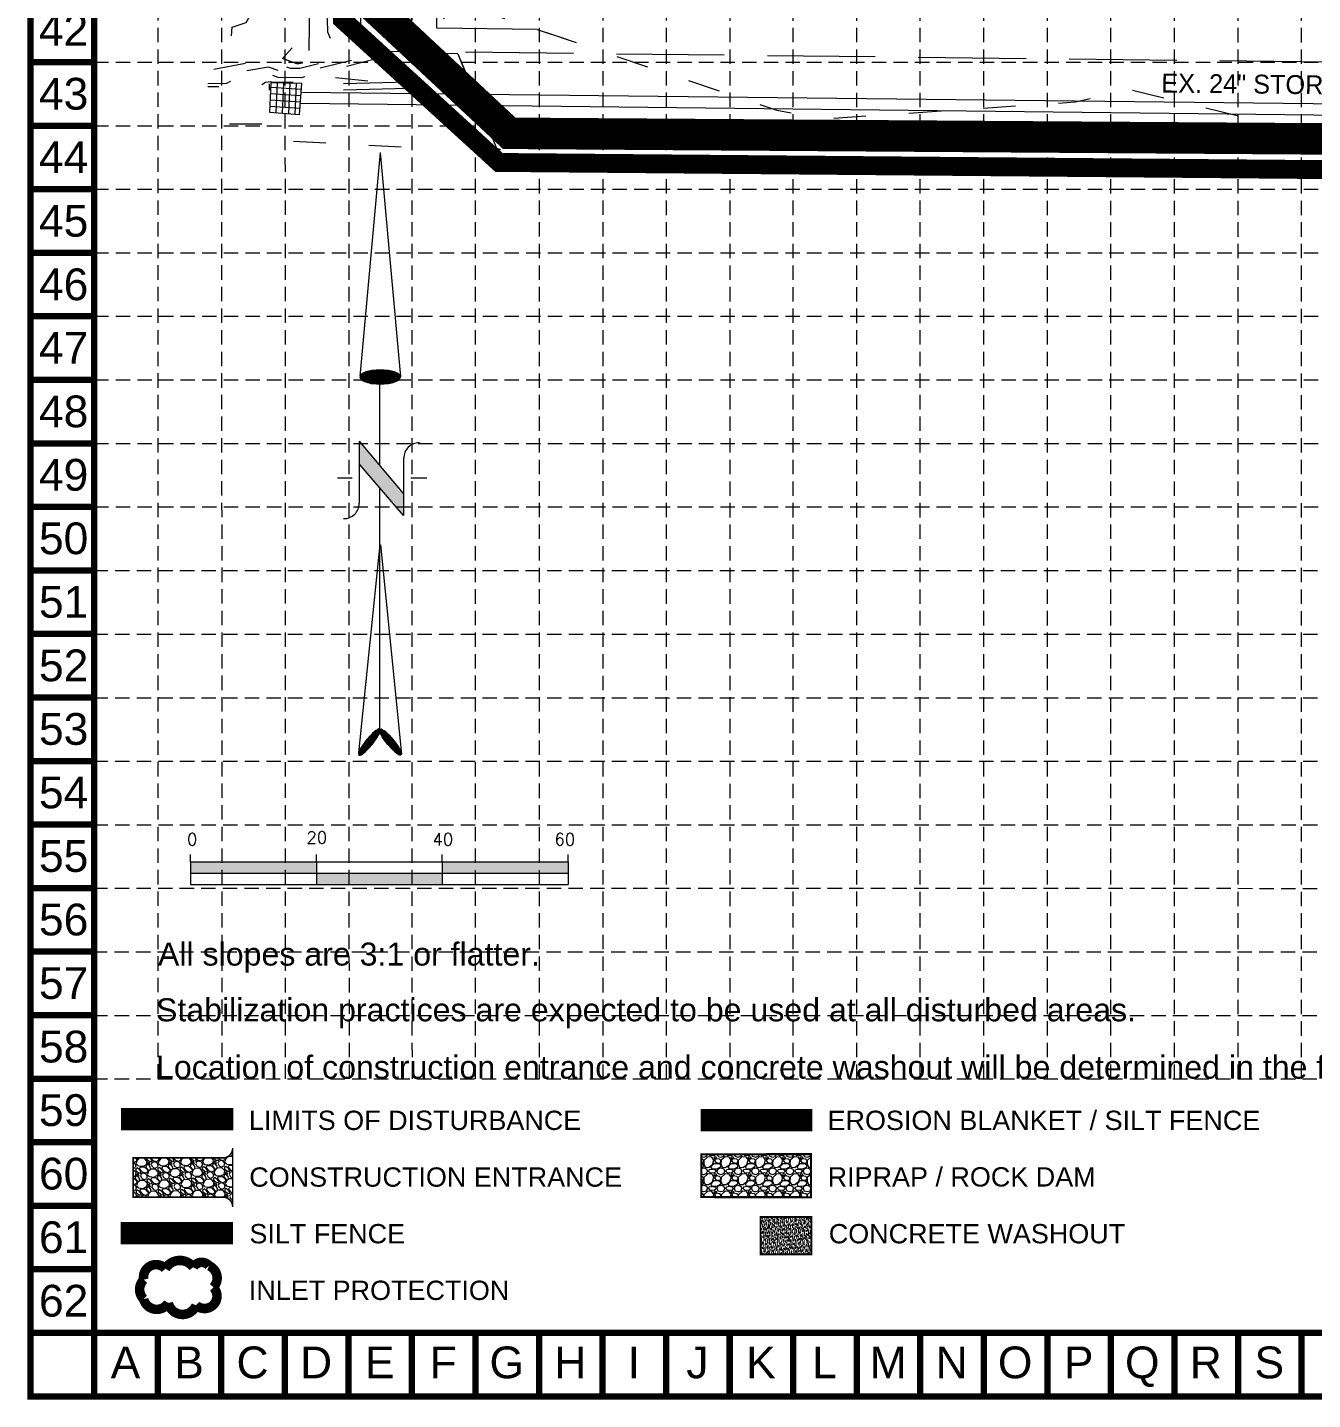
# Model space of a CAD drawing. Header units: feet. Extents: x 1898 to 2302, y -2928 to -2281.
# Drawn here: x 1897.6 to 2101.6, y -2927.7 to -2709.8 of the extents above; entities that cross this region are included whole.
import ezdxf
from ezdxf.enums import TextEntityAlignment as Align

# ---------------------------------------------------------------- set-up
doc = ezdxf.new("R2010")
doc.units = ezdxf.units.FT
doc.header["$MEASUREMENT"] = 0
for name, pattern in [('ACAD_ISO02W100', [15, 12, -3]), ('DGN Style 2', [17.1104336, 10.26626016, -6.84417344]), ('DGN Style 3', [23.95460704, 17.1104336, -6.84417344]), ('DGN Style 5', [11.97730352, 5.13313008, -6.84417344]), ('HIDDEN', [1.143, 0.762, -0.381])]:
    doc.linetypes.add(name, pattern=pattern)
doc.layers.get('0').update_dxf_attribs({"lineweight": 0})
for name, color, linetype in [('BASE', 7, 'Continuous'), ('GRID', 254, 'HIDDEN'), ('LEGEND', 7, 'Continuous'), ('NARROW', 7, 'Continuous'), ('SILT FENCE', 200, 'Continuous')]:
    doc.layers.add(name, color=color, linetype=linetype)
for name, color, linetype, lineweight in [('Level 1', 7, 'Continuous', 0), ('Level 25', 7, 'Continuous', 0), ('Level 35', 7, 'Continuous', 0), ('Level 41', 7, 'Continuous', 0), ('Level 42', 7, 'Continuous', 0), ('Level 5', 7, 'Continuous', 0), ('LIMITS OF DISTURBANCE', 1, 'HIDDEN', 0)]:
    doc.layers.add(name, color=color, linetype=linetype, lineweight=lineweight)
doc.styles.add('L120', font='simplex.shx', dxfattribs={"height": 2.4})
doc.styles.add("L200'", font='ARIAL.TTF', dxfattribs={"height": 0.001968503937008})
doc.styles.get("Standard").update_dxf_attribs({"font": 'ARIAL.TTF'})
doc.styles.add('Style-ENGINEERING', font='ENGINEERING.shx')

# ---------------------------------------------------------------- blocks, each defined once
blk = doc.blocks.new('washout')
at = {"layer": 'BASE'}
h = blk.add_hatch(dxfattribs=at)
h.set_pattern_fill('AR-SAND', color=30, scale=1.29438, style=0)
h.set_pattern_definition([(37.50000000000001, (1095.310110482622, -97.07849999999996), (-0.0815373428699146, 2.494042150135252), [0, -1.9674576, 0, -2.200446, 0, -2.1033675]), (7.499999999999999, (1095.310110482622, -97.07849999999996), (2.29076357176444, 3.652929423912071), [0, -1.0613916, 0, -1.7733006, 0, -0.6795494999999999]), (327.5, (1093.718023082621, -97.07849999999996), (4.0308829430139, 0.007324965717175819), [0, -0.6471899999999999, 0, -2.329884, 0, -3.041793]), (317.5, (1093.718023082621, -97.07849999999996), (3.891070154426286, 1.136045697739593), [0, -0.323595, 0, -1.5273684, 0, -1.747413])])
h.paths.add_polyline_path([(44.3144205259029, 0), (44.3144205259029, 32.35950000000003), (0, 32.35950000000003), (0, 0)])
at = {"layer": 'BASE', "color": 30, "linetype": 'ACAD_ISO02W100', "const_width": 1.617975}
blk.add_lwpolyline([(0, 0), (44.3144205259029, 0), (44.3144205259029, 32.35950000000003), (0, 32.35950000000003)], close=True, dxfattribs=at)
blk = doc.blocks.new('A$C56322F26')
at = {"layer": 'NARROW', "lineweight": 0}
for p, q in [((6.791864565622063, 95.70938128586613), (3.56929767396764, 60.11452791540114)), ((6.791864565622063, 95.70938128586613), (9.982687114513737, 60.06764416157694)), ((6.71606889324039, 61.19100259304105), (6.71606889324039, 61.19532340258684)), ((6.71606889324039, 45.98398382860705), (6.71606889324039, 61.19100259304105)), ((3.458276987292265, 49.86249382659298), (10.48914380619976, 41.49201221232397)), ((3.458276987292265, 49.86249382659298), (3.458276987292265, 40.00081452589893)), ((10.48914380619976, 38.08426061273531), (3.458276987292265, 46.24011449331147)), ((10.51019285855932, 38.05028707485053), (10.51019285855932, 47.15594882881487)), ((4.330233878135914e-07, 44.02000501246539), (2.32807859635318, 44.02000501246539)), ((11.66597452605674, 44.02000501246539), (14.17313562503409, 44.02000501246539)), ((6.71606889324039, 4.142203001566486), (6.71606889324039, 42.46105346960667)), ((3.378387326248912, 0.3535986472556942), (6.779568710807098, 33.48162538792758)), ((6.802442657890424, 33.38994448685889), (10.15247493847028, 0.1415054754352241)), ((6.71155430026829, 3.646186388336901), (6.748776938823084, 3.760611153685204)), ((6.748776938823084, 3.760611153685204), (6.770443847822207, 3.639572240019334))]:
    blk.add_line(p, q, dxfattribs=at)
blk.add_lwpolyline([(3.557915875510844, 60.06565654615588), (3.721209015038085, 59.71340252512164, 0.09157658552841703), (4.501417510434067, 59.26668912857212, 0.04830551554414139), (5.594850799644064, 58.99816163690411), (6.779231953558337, 58.93574598829309), (8.09732379763932, 59.03099857040434, 0.04830551554426889), (9.057046396682608, 59.26668912857212, 0.0915765855283463), (9.83725489207859, 59.71340252512164), (10.00054803160583, 60.06565654615588), (9.83725489207859, 60.41791056719012, 0.09157658552851158), (9.057046396682608, 60.86462396373963, 0.04830551554418233), (8.09732379763932, 61.10031452182056), (6.779231953558337, 61.19556710393135), (5.461140109477356, 61.10031452182056, 0.04830551554422624), (4.501417510434067, 60.86462396373963, 0.09157658552816902), (3.721209015038085, 60.41791056719012)], format="xyb", close=True, dxfattribs=at)
for points in [[(6.735645597606663, 4.139544627653777), (6.552352039948801, 4.164434558716948, 0.06681784727068599), (5.934685210506132, 3.790308774530331, 0.03073031192727785), (5.351256081282827, 3.258136800304783), (4.626153996145376, 2.440495995516812), (3.976391295894246, 1.56179356988423, 0.03073031192742202), (3.576571793312269, 0.8808083099711439, 0.06681784727061153), (3.338462617119148, 0.1990558366619553), (3.400769621485324, 0.02488961099288645)], [(3.400769621485324, 0.02488961099288645), (3.58406317923027, -3.200707396899816e-07, 0.06681784727066456), (4.201730008672939, 0.3741254641163323, 0.03073031192683177), (4.873376972597498, 0.9867648968352114), (5.51026122294661, 1.723938243042539), (6.160023923197741, 2.602640668675122, 0.03073031192764033), (6.559843425779945, 3.283625928675519, 0.03669233332525137), (6.713320279482559, 3.650615203177949)], [(6.741908056287684, 4.139544627653777), (6.925201614032403, 4.164434558716948, -0.06681784727068599), (7.542868443475072, 3.790308774530331, -0.03073031192727785), (8.126297572698604, 3.258136800304783), (8.85139965774897, 2.440495995516812), (9.501162358086958, 1.56179356988423, -0.03073031192742202), (9.900981860669162, 0.8808083099711439, -0.06681784727061153), (10.13909103686206, 0.1990558366619553), (10.07678403249588, 0.02488961099288645)], [(10.07678403249588, 0.02488961099288645), (9.893490474751161, -3.200707396899816e-07, -0.06681784727066456), (9.275823645308492, 0.3741254641163323, -0.03073031192683177), (8.604176681383706, 0.9867648968352114), (7.967292431034593, 1.723938243042539), (7.317529730783463, 2.602640668675122, -0.03073031192764033), (6.917710228201486, 3.283625928675519, -0.03669233332525137), (6.764233374411788, 3.650615203177949)]]:
    blk.add_lwpolyline(points, format="xyb", dxfattribs=at)
for centre, start, end in [((12.94851264379531, 47.1559209061752), 88.8769027564134, 180), ((1.01995720214336, 40.00081452589893), 268.8769027564134, 0)]:
    blk.add_arc(centre, 2.438319785209038, start, end, dxfattribs=at)
for points in [[(3.71556795939, 59.72606252693504), (4.486299848329509, 60.86466797580033), (4.497551408740037, 59.26392266828634), (5.397676242529769, 61.08569138643543)], [(4.497551408740037, 59.26392266828634), (5.397676242529769, 61.08569138643543), (5.577701209270344, 59.00941086213697), (6.719734592101531, 61.17276121484156)], [(5.577701209270344, 59.00941086213697), (6.719734592101531, 61.17276121484156), (6.719734592101531, 58.94913175009015), (8.098050743812337, 61.09908674465851)], [(6.719734592101531, 58.94913175009015), (8.098050743812337, 61.09908674465851), (7.985535139621334, 59.0228062203596), (9.05443337974134, 60.87806333402295)], [(3.580549234377941, 60.06764416157694), (3.71556795939, 60.41592347537426), (3.71556795939, 59.72606252693504), (4.486299848329509, 60.86466797580033)], [(7.985535139621334, 59.0228062203596), (9.05443337974134, 60.87806333402295), (9.082562280810862, 59.26392266828634), (9.836416829091377, 60.41592347537426)], [(9.082562280810862, 59.26392266828634), (9.836416829091377, 60.41592347537426), (9.836416829091377, 59.71266716871196), (9.982687114513737, 60.08103951980002)], [(3.456782069689552, 46.23023911899372), (10.55089091589184, 38.09255899945538), (3.501788311418068, 49.89386959249623), (10.55089091589184, 41.50167766680897)], [(4.170163800398996, 1.814684942161421), (5.190675700474685, 1.359077387871366), (4.506668801921478, 2.29385840446048), (5.562370767484026, 1.793737468395193)], [(4.506668801921478, 2.29385840446048), (5.562370767484026, 1.793737468395193), (5.016924751915894, 2.888242972474927), (5.927467697257953, 2.29385840446048)], [(5.016924751915894, 2.888242972474927), (5.927467697257953, 2.29385840446048), (5.39961671443325, 3.312429316114958), (6.237580149578434, 2.736373787711273)], [(5.39961671443325, 3.312429316114958), (6.237580149578434, 2.736373787711273), (5.736121715955733, 3.616167685641813), (6.472913712739228, 3.126520486459412)], [(5.736121715955733, 3.616167685641813), (6.472913712739228, 3.126520486459412), (6.026439756483342, 3.854445199713155), (6.629069628467505, 3.430258856073124)], [(6.026439756483342, 3.854445199713155), (6.629069628467505, 3.430258856073124), (6.27277021515215, 4.027261858243037), (6.710446655036321, 3.647588896291381)], [(6.27277021515215, 4.027261858243037), (6.710446655036321, 3.647588896291381), (6.483910608247243, 4.137236095473781), (6.747836099572623, 3.757563133608528)], [(6.483910608247243, 4.137236095473781), (6.747836099572623, 3.757563133608528), (6.565287634729202, 4.16865730612335), (6.756633616031422, 3.768036870491869)], [(6.565287634729202, 4.16865730612335), (6.756633616031422, 3.768036870491869), (6.728041687779751, 4.147709832356668), (6.765431132403137, 3.768036870491869)], [(6.728041687779751, 4.147709832356668), (6.765431132403137, 3.768036870491869), (6.919387668995114, 4.158183569240009), (6.774228648774852, 3.757563133608528)], [(6.919387668995114, 4.158183569240009), (6.774228648774852, 3.757563133608528), (7.130528062090207, 4.071775240018724), (6.774228648774852, 3.63711515940804)], [(7.130528062090207, 4.071775240018724), (6.774228648774852, 3.63711515940804), (7.412048586245874, 3.909432318372183), (6.89299511987997, 3.367416434773986)], [(7.412048586245874, 3.909432318372183), (6.89299511987997, 3.367416434773986), (7.585799534717808, 3.778510607288354), (7.002964074613374, 3.160560131351758)], [(7.585799534717808, 3.778510607288354), (7.002964074613374, 3.160560131351758), (7.849725026130045, 3.529759356420072), (7.203107572287308, 2.80183464316633)], [(7.849725026130045, 3.529759356420072), (7.203107572287308, 2.80183464316633), (8.157638099401083, 3.226020986893673), (7.438441135361018, 2.445727589223679)], [(8.157638099401083, 3.226020986893673), (7.438441135361018, 2.445727589223679), (8.496342480059866, 2.856821761824904), (7.693569110401768, 2.107949574804934)], [(8.496342480059866, 2.856821761824904), (7.693569110401768, 2.107949574804934), (8.859240030697492, 2.445727589223679), (8.085058589290838, 1.599973336098628)], [(8.859240030697492, 2.445727589223679), (8.085058589290838, 1.599973336098628), (9.05938352828457, 2.162936693463507), (8.37757600886789, 1.262195321679883)], [(3.33879850257631, 0.2069663309775933), (3.393782979942898, 0.02367593556436987), (3.40477987545114, 0.4295332396804952), (3.591727098480533, 0.01058376443870657)], [(3.40477987545114, 0.4295332396804952), (3.591727098480533, 0.01058376443870657), (3.521346967419731, 0.7489822145757898), (3.943627753697001, 0.1991110282497175)], [(3.521346967419731, 0.7489822145757898), (3.943627753697001, 0.1991110282497175), (3.719291085957366, 1.123418308042346), (4.207553245022382, 0.3824014236624862)], [(3.719291085957366, 1.123418308042346), (4.207553245022382, 0.3824014236624862), (3.932630858188759, 1.489999098868338), (4.632033410348868, 0.7699296882551607)], [(3.932630858188759, 1.489999098868338), (4.632033410348868, 0.7699296882551607), (4.159166904977837, 1.809448073763178), (5.179678804966443, 1.359077387871366)], [(4.680419750480269, 0.8222983726714119), (4.904756418133047, 1.018680939209844), (5.175280046780699, 1.345985216745703)], [(8.379775388004191, 1.256958453281641), (9.0549847700986, 2.165555127706284), (8.623906467536699, 0.9663122547940475), (9.420081699872753, 1.673289494281562)], [(8.623906467536699, 0.9663122547940475), (9.420081699872753, 1.673289494281562), (8.920822645299495, 0.6939950959167618), (9.697203465842676, 1.238629413757735)], [(8.920822645299495, 0.6939950959167618), (9.697203465842676, 1.238629413757735), (9.263925784144249, 0.3876382921480399), (9.906144479801242, 0.8929960966115686)], [(9.263925784144249, 0.3876382921480399), (9.906144479801242, 0.8929960966115686), (9.549845066485886, 0.1938741598514753), (10.04250598373687, 0.5709286875608086)], [(9.549845066485886, 0.1938741598514753), (10.04250598373687, 0.5709286875608086), (9.886350068008369, 0.0001100275553653773), (10.14367742209856, 0.1938741598514753)], [(9.886350068008369, 0.0001100275553653773), (10.14367742209856, 0.1938741598514753), (10.08209480740948, 0.02629436971983523)]]:
    blk.add_solid(points, dxfattribs=at)
blk = doc.blocks.new('A$C2F1E10A7')
h = blk.add_hatch(color=7)
h.paths.add_polyline_path([(20.53054589325757, 1.801876941135712), (20.53054589325757, 3.603754324392412), (0.5305458932575675, 3.603754324392412), (0.5305458932575675, 1.801876941136015)])
h.paths.add_polyline_path([(20.53054589325757, 1.801876941135713), (20.53054589325756, -4.421231096785049e-07), (40.53054589325757, -4.421231096785049e-07), (40.53054589325757, 1.801876941135409)])
h.paths.add_polyline_path([(40.53054589325757, 3.603754324392412), (40.53054589325757, 1.801876941135409), (60.53054589325757, 1.801876941135106), (60.53054589325757, 3.603754324392412)])
at = {"color": 7}
for p, q in [((0.5305458932575675, 3.603754324392412), (0.5305458932575675, 4.80375432439223)), ((20.53054589325757, 3.603754324392412), (20.53054589325757, 4.80375432439223)), ((40.53054589325757, 3.603754324392412), (40.53054589325757, 4.80375432439223)), ((60.53054589325757, 3.603754324392412), (60.53054589325757, 4.80375432439223)), ((0.5305458932575675, 3.603754324392412), (20.53054589325757, 3.603754324392412)), ((0.5305458932575675, 3.603754324392412), (0.5305458932575675, -4.42123109678505e-07)), ((20.53054589325757, 3.603754324392412), (60.53054589325757, 3.603754324392412)), ((20.53054589325757, 3.603754324392412), (20.53054589325757, -4.42123109678505e-07)), ((40.53054589325757, 3.603754324392412), (40.53054589325757, -4.42123109678505e-07)), ((60.53054589325757, 3.603754324392412), (60.53054589325757, -4.42123109678505e-07)), ((0.5305458932575675, 1.801876941136015), (60.53054589325757, 1.801876941135106)), ((0.5305458932575675, -4.42123109678505e-07), (20.53054589325757, -4.42123109678505e-07)), ((20.53054589325757, -4.42123109678505e-07), (60.53054589325757, -4.42123109678505e-07))]:
    blk.add_line(p, q, dxfattribs=at)
at = {"color": 7, "style": 'L120'}
for s, p in [('0', (-1.264602360606659e-07, 6.234770834290885)), ('20', (18.95705185625548, 6.527462957851185)), ('40', (38.97482072951834, 6.234770834290885)), ('60', (58.33288577185749, 6.234781298793223))]:
    blk.add_text(s, height=1.92, dxfattribs=at).set_placement(p)

msp = doc.modelspace()

# ---------------------------------------------------------------- hatches: boundary and pattern name
at = {"layer": 'LEGEND', "lineweight": 0}
h = msp.add_hatch(dxfattribs=at)
h.set_pattern_fill('GRAVEL', color=4, scale=2.489940583341491, angle=-43.93425516442545, style=0)
h.set_pattern_definition([(184.0785448355745, (-1565.953779338372, -4398.705729099585), (-29.89318959733702, -2.31706404632044), [0.3349866463204305, -33.16373774429663]), (141.0354448355745, (-1566.287918228812, -4398.729554637552), (23.24475139056243, -18.9381408064621), [0.5748476025948839, -56.90989522730942]), (88.57614483557452, (-1566.734882550248, -4398.368068186424), (-1.072681215016609, -37.00008236742391), [0.4053324476809952, -40.12796211923017]), (223.3394448355745, (-1567.866090765279, -4398.142577752157), (36.34512411335738, 34.13434376832505), [0.5234801283605485, -51.82452274793198]), (248.8994448355745, (-1568.246818089646, -4398.501852084777), (11.76571183170897, 30.15518197009373), [0.5133137009587649, -50.81812611325406]), (313.3394448355745, (-1568.431614658934, -4398.980748631629), (-34.13434376832502, 36.34512411335738), [0.5234801283605485, -51.82452274793197]), (353.7599448355745, (-1568.072340326311, -4399.361475956), (-40.58627324984766, 4.527882866075044), [0.6922756904458517, -68.5352385754465]), (28.32104483557454, (-1567.384166720088, -4399.436721854821), (50.55892833171048, 27.35489466084524), [0.6535795238401414, -64.70439526963924]), (77.49534483557453, (-1566.808818544859, -4399.126655764541), (8.114023436827743, 37.13107859565335), [0.5252529660558843, -52.0001009081659]), (131.3021448355745, (-1566.695090899567, -4398.613862135952), (17.99648056138678, -20.79670196766703), [0.5996573705672977, -29.38319870809467]), (178.4631448355746, (-1567.090882122347, -4398.163375791799), (-40.52078094606755, 1.007181274063953), [0.7754870148005412, -76.773271733887]), (94.87984483557395, (-1566.108200848641, -4399.870834396346), (-2.186078090949825, 22.8517935336063), [0.2646831739497832, -26.20374626835477]), (127.5349448355745, (-1566.130716482402, -4399.6071094778), (19.85503960854737, -26.04502702263756), [0.5035581137532331, -49.85237277871808]), (181.0657448355745, (-1566.437507812158, -4399.207796232304), (-1.72760222669333, -1.793097457457786), [0.3521298872367341, -3.169176454952358]), (159.2643448355745, (-1566.355712392286, -4398.87169248555), (12.42068970369651, -5.051811813644003), [0.1896288949461212, -18.77319337127025]), (247.8671448355745, (-1566.53305722623, -4398.804553274183), (3.389708805815439, 7.106892734761817), [0.2681740706476287, -13.14056681084255]), (347.0295448355745, (-1566.634093519335, -4399.052967032127), (8.834494836274988, -1.596603401166935), [0.4355628163033436, -14.08316120801289]), (117.6308448355745, (-1566.209644831658, -4399.150728564699), (1.858595650945307, -5.248298174390539), [0.3149550743274469, -7.558929253680478]), (332.4552448355745, (-1567.573053429731, -4397.802544292772), (23.11376544955954, -11.89674308311351), [0.4412174713681122, -43.68064171276937]), (26.4119448355745, (-1567.181846871685, -4398.006581735297), (-26.17600139087399, -12.81367120008645), [0.3701570570601294, -36.64547146079473]), (249.2643448355745, (-1565.864124493241, -4398.792109184186), (5.051811813644003, 12.42068970369651), [0.3792552999516587, -18.5835669662647]), (299.6762448355745, (-1565.998402915978, -4399.146798852074), (-12.74818048608838, 22.65529835462286), [0.4412174713681121, -43.68064171276936]), (295.5097448355746, (-1568.644166478826, -4398.91426437238), (-5.510291352783703, 12.2241982734462), [0.425481046881394, -20.84858125695063]), (250.8408448355745, (-1568.460927075935, -4399.298266457265), (10.03815401706296, 28.36206703070395), [0.3565047128416678, -35.29401886007736]), (22.86714483557454, (-1567.573795216304, -4400.602482103692), (12.22420417664393, 5.510278356281711), [0.3792552999516594, -18.58356696626473]), (333.4197448355745, (-1567.224345165258, -4400.455104638862), (-30.22066062450079, 15.28644773298829), [0.4173912299261174, -41.32161971535937]), (25.50974483557453, (-1568.452412698572, -4399.755957274575), (-12.2241982734462, -5.510291352783697), [0.212740523440697, -21.06132178039134]), (57.37564483557452, (-1567.681381030461, -4400.498826002162), (5.117315411088512, 8.899986560573483), [0.1269620703445826, -12.56929227298476]), (122.0295448355745, (-1567.612931914883, -4400.391895140118), (3.651693350787198, -6.975899438765483), [0.5133137009587645, -9.752972767919442]), (142.0747448355744, (-1567.885171210793, -4399.956719956575), (19.65856909217795, -15.48292081178819), [0.4757031484473919, -47.09454446789606]), (259.7558448355745, (-1566.789577671622, -4399.214345753351), (1.662103324695761, 5.313797009798173), [0.3591042108106763, -8.618503549396815]), (309.2229448355745, (-1566.853442122465, -4399.567725517031), (27.0274290047947, -32.95543581553497), [0.6269520992418823, -62.06815075750131]), (17.01114483557456, (-1566.456995947584, -4400.05341884713), (-19.26560016811907, -5.641272192326808), [0.2563543226985058, -25.37915264536957]), (46.06574483557452, (-1566.211856950166, -4399.978420210507), (-0.06549521049703219, 3.520698594674625), [0.1493964350004895, -2.340544148341002]), (76.3221448355745, (-1567.869205098084, -4399.868375015649), (-4.920837645475306, -19.46208065647319), [0.3459125056001335, -34.2454476117989]), (4.078544835574532, (-1567.787409678214, -4399.532271268896), (29.89318959733702, 2.317064046320445), [0.669973292640861, -32.82875109797619]), (316.0657448355745, (-1567.11913189733, -4399.484620192954), (3.520698594674625, 0.06549521049703265), [0.6473845516687879, -1.842556031672703]), (281.3705448355745, (-1566.652926702659, -4399.9337966329), (-5.837732013095078, 29.82770075864305), [0.3936944653944566, -38.97572219476419]), (210.1203448355745, (-1566.575308257612, -4400.319763574102), (-8.70350369124317, -5.44478633660586), [0.362540328815688, -17.76450101137454]), (163.7117448355745, (-1566.888896370608, -4400.501693072777), (-51.34486387716954, 14.89344204984543), [0.5902777643898467, -58.43759578227752]), (131.4918448355745, (-1567.455482906279, -4400.336137376729), (-21.58266802415765, 24.25191054225922), [0.6244746083614625, -61.82291899938905])])
edge = h.paths.add_edge_path()
edge.add_line((1930.213179207599, -2897.073212480495), (1930.213179207599, -2887.734938137207))
edge.add_arc((1928.656800463164, -2887.73493813721), 1.556378744435506, -89.96094406197761, 8.36735125631094e-11, ccw=False)
edge.add_line((1928.657861375985, -2889.291316520057), (1914.394604151341, -2889.292608437703))
edge.add_line((1914.394604151341, -2889.292608437703), (1914.394604151341, -2895.52279008867))
edge.add_line((1914.394604151341, -2895.52279008867), (1928.65573955035, -2895.516834097654))
edge.add_arc((1928.656800463169, -2897.073212480496), 1.556378744430137, 3.348077370901592e-11, 90.03905593796412, ccw=False)
at = {"layer": 'LEGEND', "linetype": 'Continuous', "lineweight": 0}
h = msp.add_hatch(dxfattribs=at)
h.set_pattern_fill('GRAVEL', color=240, scale=2.736641624062215, style=0)
h.set_pattern_definition([(228.0128, (1809.898924394727, -3033.714540190553), (-21.89312815454816, -24.62977828805817), [0.3681768175348341, -36.44957061534757]), (184.9697, (1809.65262664856, -3033.988204352968), (32.83970236637351, 2.736617834455875), [0.6318029784639956, -62.54847571144417]), (132.5103999999999, (1809.023199075027, -3034.042937185443), (27.3663908400637, -30.10308160196133), [0.4454924166978401, -44.10380398591865]), (267.2737, (1807.955908841643, -3034.727097591467), (2.736630726008687, 54.73283328848097), [0.575346061759592, -56.95924916763312]), (292.8337, (1807.928542425402, -3035.30179233252), (-13.68323522794266, 32.83968966906829), [0.5641723540085466, -55.85313967281159]), (357.2737, (1808.147473755326, -3035.821754241088), (-54.73283328848097, 2.736630726008689), [0.575346061759592, -56.95924916763312]), (37.69419999999999, (1808.72216849638, -3035.849120657331), (-35.5763612151327, -27.36638998298508), [0.7608657340963934, -75.32564746942722]), (72.2553, (1809.324229653673, -3035.383891581238), (19.15652082210311, 60.20610541562102), [0.7183355866168435, -71.11524770484212]), (121.4296, (1809.543160983598, -3034.699731175224), (-21.8931555264875, 35.57632752946776), [0.5772945505959248, -57.1522234517539]), (175.2364, (1809.242130404951, -3034.207135682889), (30.10306045442194, -2.736618451990576), [0.6590708756061465, -32.29445922149304]), (222.3974, (1808.585336415176, -3034.152402850404), (-32.83971960599958, -30.10303619599462), [0.8523215605309289, -84.37989743531934]), (138.8141, (1810.665184049464, -3034.754464007699), (-19.15649943278668, 16.41984239195525), [0.2909077412794376, -28.79998953553741]), (171.4692, (1810.446252719539, -3034.562899094022), (35.57633641896248, -5.473304895068567), [0.553450192125466, -54.79170037921901]), (225, (1809.898924394727, -3034.480799845294), (-3.038282541181453e-16, -2.736642470913098), [0.3870185951165027, -3.483175565973397]), (203.1986, (1809.707359481042, -3034.152402850404), (13.68320738324338, 5.473286874899392), [0.2084171528053303, -20.63322423840384]), (291.8014, (1809.515794567358, -3034.234502099131), (-2.736641379134566, 8.209925619319282), [0.2947445128363728, -14.44252217860663]), (30.9638, (1809.62526023232, -3034.508166261537), (8.20991945989766, 5.473290044685375), [0.4787179826555751, -15.47850796845311]), (161.5651, (1810.03575647593, -3034.261868515374), (5.473284437449619, -2.736637254255012), [0.346160535669254, -8.307861065986966]), (16.38950000000001, (1807.928542425402, -3034.234502099131), (27.36642225688783, 8.209904921571058), [0.4849328957838244, -48.0084798314717]), (70.3462, (1808.393771501492, -3034.097670017929), (-10.94655349000855, -30.10306370907324), [0.406831880474713, -40.27627133110623]), (293.1986, (1810.03575647593, -3033.714540190553), (-5.473286874899392, 13.68320738324338), [0.4168315689690366, -20.42480982224014]), (343.6105, (1810.199954973374, -3034.097670017929), (-27.36642225688783, 8.209904921571061), [0.4849328957838205, -48.00847983147122]), (339.444, (1807.928542425402, -3035.931219906049), (-13.68321316816265, 5.473272291765093), [0.4676373207197512, -22.9142396618343]), (294.7751, (1808.366405085252, -3036.095418403494), (-13.68318674507429, 30.10306722903173), [0.391826874449976, -38.79091804002184]), (66.80140000000002, (1810.06312289217, -3036.451181814627), (5.473286874899396, 13.68320738324338), [0.4168315689690364, -20.42480982224013]), (17.35400000000001, (1810.227321389614, -3036.068051987252), (-35.57634663835324, -10.94655145090233), [0.458745972083173, -45.41572808736105]), (69.444, (1808.72216849638, -3036.451181814627), (-5.473272291765101, -13.68321316816264), [0.2338186603598759, -23.1480583221942]), (101.3098999999996, (1809.898924394727, -3036.451181814627), (-2.736635144137106, 10.9465685548354), [0.1395413564109319, -13.81464628087311]), (165.9638, (1809.871557978486, -3036.314349733424), (8.209926366364893, -2.73663630775614), [0.5641723540085458, -10.71928840937049]), (186.009, (1809.324229653673, -3036.177517652221), (27.36641555894125, 2.736639756254614), [0.5228353822770864, -51.76062895610769]), (303.6901, (1809.62526023232, -3034.754464007699), (-2.73664527613014, 5.473282037902579), [0.3946839283055009, -9.47241701597365]), (353.1572, (1809.844191562245, -3035.08286100259), (46.52290587259982, -5.473305135578238), [0.6890699410891215, -68.21780649223317]), (60.94540000000001, (1810.528351968261, -3035.164960251318), (-10.94656657068354, -19.15649242086492), [0.2817536750469495, -27.89369592889673]), (90, (1810.665184049464, -3034.918662505145), (-2.736641624062215, 2.736641624062215), [0.1641984974437329, -2.572443126618483]), (120.2564, (1809.269496821192, -3036.095418403494), (10.94655250326028, -19.1564980892298), [0.3801852009812192, -37.63845530937217]), (48.01279999999999, (1809.077931907508, -3035.767021408604), (21.89312815454816, 24.62977828805817), [0.7363536350696682, -36.08139379781273]), (0, (1809.570527399839, -3035.219693083793), (2.736641624062215, 2.736641624062215), [0.7115268222561759, -2.025114801806039]), (325.3048, (1810.282054222096, -3035.219693083793), (-27.36640052952844, 19.15651492981006), [0.432701353746973, -42.83740118125085]), (254.0546, (1810.637817633224, -3035.465990829956), (-2.736641321106083, -10.94656684285041), [0.398460493746707, -19.52459156000488]), (207.646, (1810.528351968261, -3035.849120657331), (-51.99617938293525, -27.36643734880198), [0.6487619466083092, -64.22753944324592]), (175.4261, (1809.953657227208, -3036.150151235979), (-35.57634264070902, 2.73662739670324), [0.6863469826731737, -67.94827739532039])])
h.paths.add_polyline_path([(2004.619897690467, -2895.507263961276), (2022.035533768398, -2895.538210724586), (2022.035533768398, -2888.69660666444), (2004.619897690467, -2888.72286700048)])

# ---------------------------------------------------------------- linework, layer by layer
at = {"layer": 'BASE', "const_width": 1.008872430537866}
for points in [[(2301.681738505358, -2927.156690470895), (2301.681738505358, -2281.478334926693), (1898.132766290204, -2281.478334926693), (1898.132766290204, -2927.156690470895)], [(2291.593014199983, -2917.067966165548), (2291.593014199983, -2291.56705923204), (1908.221490595606, -2291.56705923204), (1908.221490595606, -2917.067966165548)]]:
    msp.add_lwpolyline(points, close=True, dxfattribs=at)
for points in [[(1908.221490595606, -2715.293480057944), (1898.132766290204, -2715.293480057944)], [(1908.221490595606, -2725.382204363345), (1898.132766290204, -2725.382204363345)], [(1908.221490595606, -2735.470928668693), (1898.132766290204, -2735.470928668693)], [(1908.221490595606, -2745.559652974095), (1898.132766290204, -2745.559652974095)], [(1908.221490595606, -2755.64837727947), (1898.132766290204, -2755.64837727947)], [(1908.221490595606, -2765.737101584845), (1898.132766290204, -2765.737101584845)], [(1908.221490595606, -2775.825825890247), (1898.132766290204, -2775.825825890247)], [(1908.221490595606, -2785.914550195594), (1898.132766290204, -2785.914550195594)], [(1908.221490595606, -2796.003274500996), (1898.132766290204, -2796.003274500996)], [(1908.221490595606, -2806.091998806343), (1898.132766290204, -2806.091998806343)], [(1908.221490595606, -2816.180723111745), (1898.132766290204, -2816.180723111745)], [(1908.221490595606, -2826.26944741712), (1898.132766290204, -2826.26944741712)], [(1908.221490595606, -2836.358171722495), (1898.132766290204, -2836.358171722495)], [(1908.221490595606, -2846.446896027897), (1898.132766290204, -2846.446896027897)], [(1908.221490595606, -2856.535620333244), (1898.132766290204, -2856.535620333244)], [(1908.221490595606, -2866.624344638647), (1898.132766290204, -2866.624344638647)], [(1908.221490595606, -2876.713068943994), (1898.132766290204, -2876.713068943994)], [(1908.221490595606, -2886.801793249396), (1898.132766290204, -2886.801793249396)], [(1908.221490595606, -2896.890517554771), (1898.132766290204, -2896.890517554771)], [(1908.221490595606, -2906.979241860146), (1898.132766290204, -2906.979241860146)], [(1908.221490595606, -2917.067966165548), (1898.132766290204, -2917.067966165548)], [(1908.221490595606, -2917.067966165548), (1908.221490595606, -2927.156690470895)], [(1918.310214900981, -2917.067966165548), (1918.310214900981, -2927.156690470895)], [(1928.398939206356, -2917.067966165548), (1928.398939206356, -2927.156690470895)], [(1938.487663511731, -2917.067966165548), (1938.487663511731, -2927.156690470895)], [(1948.576387817105, -2917.067966165548), (1948.576387817105, -2927.156690470895)], [(1958.66511212248, -2917.067966165548), (1958.66511212248, -2927.156690470895)], [(1968.753836427855, -2917.067966165548), (1968.753836427855, -2927.156690470895)], [(1978.842560733257, -2917.067966165548), (1978.842560733257, -2927.156690470895)], [(1988.931285038632, -2917.067966165548), (1988.931285038632, -2927.156690470895)], [(1999.020009344006, -2917.067966165548), (1999.020009344006, -2927.156690470895)], [(2009.108733649381, -2917.067966165548), (1999.020009344006, -2917.067966165548)], [(2009.108733649381, -2917.067966165548), (2009.108733649381, -2927.156690470895)], [(2019.197457954756, -2917.067966165548), (2019.197457954756, -2927.156690470895)], [(2029.286182260131, -2917.067966165548), (2029.286182260131, -2927.156690470895)], [(2039.374906565505, -2917.067966165548), (2039.374906565505, -2927.156690470895)], [(2049.463630870907, -2917.067966165548), (2049.463630870907, -2927.156690470895)], [(2059.552355176282, -2917.067966165548), (2059.552355176282, -2927.156690470895)], [(2069.641079481657, -2917.067966165548), (2069.641079481657, -2927.156690470895)], [(2079.729803787032, -2917.067966165548), (2079.729803787032, -2927.156690470895)], [(2089.818528092406, -2917.067966165548), (2089.818528092406, -2927.156690470895)], [(2099.907252397781, -2917.067966165548), (2099.907252397781, -2927.156690470895)]]:
    msp.add_lwpolyline(points, dxfattribs=at)
at = {"layer": 'GRID', "color": 253, "linetype": 'HIDDEN', "lineweight": 0, "ltscale": 3}
for p, q in [((1918.402309583669, -2876.711649352552), (1918.34771070981, -2291.946114784217)), ((1928.533830427745, -2876.713242239498), (1928.408392656642, -2291.950658098694)), ((1938.592360247986, -2876.714823650728), (1938.499394322061, -2291.977243987794)), ((1948.73482384487, -2876.716418258103), (1948.575021788379, -2291.992856054214)), ((1958.731583926719, -2876.717989957839), (1958.68898486594, -2291.914829896651)), ((1968.758137404764, -2876.71956634172), (1968.789767085744, -2291.93358032447)), ((1978.922911236384, -2876.72116445673), (1978.868620054038, -2291.970764116374)), ((1989.047479913963, -2876.72275625065), (1988.944422321752, -2291.962138843634)), ((1999.056005097707, -2876.724329800105), (1999.058268865049, -2291.968220012154)), ((2009.172513267369, -2876.725920326745), (2009.161723049071, -2291.970598939458)), ((2019.198847126831, -2876.727496676097), (2019.218983882837, -2291.971867194397)), ((2029.290423026009, -2876.729083282862), (2029.351896264275, -2291.985235133065)), ((2039.374906565505, -2876.730668774559), (2039.374906565505, -2291.56705923204)), ((2049.463630870907, -2876.732254932994), (2049.463630870907, -2291.56705923204)), ((2059.552355176282, -2876.733841091429), (2059.552355176282, -2291.56705923204)), ((2069.641079481657, -2876.735427249864), (2069.641079481657, -2291.56705923204)), ((2079.729803787032, -2876.737013408298), (2079.729803787032, -2291.56705923204)), ((2089.818528092406, -2876.738599566733), (2089.818528092406, -2291.56705923204)), ((2099.907252397781, -2876.740185725168), (2099.907252397781, -2291.56705923204)), ((1908.221490595606, -2715.293480057944), (2291.593014199983, -2715.293480057944)), ((1908.221490595606, -2725.382204363345), (2291.593014199983, -2725.382204363345)), ((1908.221490595606, -2735.470928668693), (2291.593014199983, -2735.470928668693)), ((1908.221490595606, -2745.559652974095), (2291.593014199983, -2745.559652974095)), ((1908.221490595606, -2755.64837727947), (2291.593014199983, -2755.64837727947)), ((1908.221490595606, -2765.737101584845), (2291.593014199983, -2765.737101584845)), ((1908.221490595606, -2775.825825890247), (2291.593014199983, -2775.825825890247)), ((1908.221490595606, -2785.914550195594), (2291.593014199983, -2785.914550195594)), ((1908.125708251297, -2796.037005286988), (2291.497231855702, -2796.037005286988)), ((1908.125708251297, -2806.125729592363), (2291.497231855702, -2806.125729592363)), ((1908.125708251297, -2816.214453897765), (2291.497231855702, -2816.214453897765)), ((1908.125708251297, -2826.303178203113), (2291.497231855702, -2826.303178203113)), ((1908.125708251297, -2836.391902508515), (2291.497231855702, -2836.391902508515)), ((1908.073168320173, -2846.472712754244), (2291.176442293206, -2846.49425708459)), ((1908.001686977771, -2856.589896838536), (2291.177258033062, -2856.521859056925)), ((1908.035363931118, -2866.65612861398), (2291.214515702356, -2866.683075864034)), ((1908.035510035034, -2876.710019474874), (2291.201218310332, -2876.770261136921))]:
    msp.add_line(p, q, dxfattribs=at)
at = {"layer": 'LEGEND', "color": 1, "linetype": 'HIDDEN', "ltscale": 7, "const_width": 3.556389374999629}
msp.add_lwpolyline([(1912.468079845745, -2883.129392814463), (1930.313299514833, -2883.129392814463)], dxfattribs=at)
at = {"layer": 'LEGEND', "color": 84, "const_width": 3.556389374999629}
msp.add_lwpolyline([(2004.529891623525, -2883.310626058555), (2022.209837566957, -2883.310341562327)], dxfattribs=at)
at = {"layer": 'LEGEND', "color": 4, "lineweight": 0, "const_width": 0.2489940583341491}
msp.add_lwpolyline([(1930.213179207599, -2897.073212480495), (1930.213179207599, -2887.734938137207, -0.4140139244211871), (1928.657861375985, -2889.291316520057), (1914.394604151341, -2889.292608437703), (1914.394604151341, -2895.52279008867), (1928.65573955035, -2895.516834097654, -0.4144132285109485)], format="xyb", close=True, dxfattribs=at)
at = {"layer": 'LEGEND', "color": 240, "linetype": 'Continuous', "lineweight": 0, "const_width": 0.3420802030077769}
msp.add_lwpolyline([(2004.619897690467, -2895.507263961276), (2022.035533768398, -2895.538210724586), (2022.035533768398, -2888.69660666444), (2004.619897690467, -2888.72286700048)], close=True, dxfattribs=at)
at = {"layer": 'LEGEND', "color": 200, "const_width": 3.556389374999629}
msp.add_lwpolyline([(1912.439996186532, -2901.236376180194), (1930.28521585562, -2901.236376180194)], dxfattribs=at)
at = {"layer": 'LEGEND', "color": 170, "ltscale": 100, "const_width": 1.513716963360367}
msp.add_lwpolyline([(1919.522213407852, -2906.889909760284, 0.5205670505517462), (1919.522213407852, -2906.889909760284, 0.7651954600696135), (1916.098158735909, -2908.613617788697, 0.4178788784126488), (1916.076948065176, -2911.714973764394, 0.6649002420699669), (1919.989848382041, -2912.312299461415, 0.744833174426672), (1924.403065131553, -2912.682829976561, 0.9756416855879776), (1927.152289945144, -2909.842912729875, 0.5205670505517462), (1926.467728491528, -2906.421697432069, 0.5205670505517462), (1923.957668826117, -2906.649778723025, 0.5402640007904789), (1919.522213407852, -2906.889909760284)], format="xyb", close=True, dxfattribs=at)
at = {"layer": 'Level 1', "color": 43, "linetype": 'DGN Style 5', "lineweight": 0, "flags": 128}
for points in [[(1941.16257869845, -2658.716952726294), (1942.948193611424, -2687.400902893787), (1942.971515781348, -2690.150168936835), (1945.184944535715, -2708.558012765394), (1945.257453760448, -2710.5013073678), (1947.025644153107, -2714.761027374469), (1940.87693088783, -2716.304490793792), (1939.399138712006, -2716.284706238456), (1935.727670513506, -2714.906971678658), (1926.756945380922, -2716.515451643129), (1929.95983823927, -2711.789285377766), (1930.145712376584, -2709.753560919437), (1932.35512849805, -2709.009747878933), (1932.983609039406, -2707.880166056068), (1937.991366884986, -2690.972120619534), (1938.203459264451, -2687.74512351978), (1938.317179865476, -2679.205666702594), (1939.71824052031, -2635.515239957336), (1939.71824052031, -2635.515239957336), (1940.761419133359, -2652.272763169706)], [(2049.342481950898, -2722.581035145273), (2063.948669788603, -2721.602885237736), (2072.834212020317, -2719.689006621094), (2098.367956311847, -2725.835463284904), (2100.847009645848, -2725.47662544602), (2124.255132233979, -2726.393684732352), (2126.178739394885, -2723.034256106274), (2138.07983577937, -2689.415959527541), (2163.020312306292, -2681.654555271779), (2172.095216681162, -2678.966402298038), (2182.438593269806, -2670.681653819391), (2191.264300435722, -2664.205252028309), (2200.07513866734, -2650.854536616927), (2205.536270821485, -2651.605588780735), (2209.839917493457, -2651.209999722202), (2214.333805873088, -2652.484948054126), (2222.099503863077, -2652.252591552698), (2222.579223031078, -2647.754651190463), (2223.437963302552, -2639.898003124753), (2225.734736776892, -2640.5496931155), (2235.120140868684, -2641.582287606243), (2237.86616518375, -2642.253575827734), (2246.70391344823, -2645.164574042875), (2246.837705128919, -2651.015806976255), (2246.86256831698, -2656.760257026585), (2254.66256243917, -2669.175507651761)], [(1953.692719459426, -2657.291939483071), (1955.180302342435, -2684.523189802127), (1955.296112127969, -2686.383547314284), (1955.445500077857, -2703.993710485679), (1955.734208167884, -2706.394733524156), (1955.992638479292, -2713.320834735517), (1956.262362431144, -2713.970622517847), (1941.071423842241, -2717.783885066543), (1937.420407894419, -2717.735005577106), (1936.080030623003, -2717.232023121544), (1929.816213953252, -2718.355145663535), (1929.207463156963, -2718.708616127547), (1926.266836688416, -2718.748151162355)], [(1947.289354151781, -2657.450318727814), (1949.122152869696, -2686.892225104036), (1949.208507929602, -2697.071939711258), (1950.4595763518, -2707.476373144774), (1950.625046119869, -2711.911071051658), (1951.644003292125, -2714.365824946158), (1940.974177365036, -2717.044187930167), (1938.409773303213, -2717.009855907782), (1935.903850568254, -2716.069497400101), (1926.266836688416, -2717.797445087044)], [(1959.187890023937, -2655.962421658699), (1960.552847579381, -2686.163348835124), (1960.755408989891, -2701.12039025453), (1972.074318792486, -2728.932843174351), (1972.709981926243, -2729.147270609642)], [(1964.456733676958, -2657.736579892203), (1964.604263626802, -2660.588163717251), (1965.751036840734, -2685.961563925715), (1965.854303441684, -2693.586722260452), (1971.62472801973, -2707.765619760586), (2016.60045450162, -2722.937224291024), (2024.402627642939, -2724.251211953651), (2043.345027546668, -2722.98267378885)], [(1971.929253095914, -2729.141191157898), (1970.211159248639, -2729.051343589434), (1958.07141574689, -2718.960328630457), (1944.860544551354, -2717.596839878167), (1941.168670319447, -2718.523582202917), (1936.431042485626, -2718.46015524643), (1936.256210677751, -2718.394548842987), (1935.439191159494, -2718.541043079103), (1934.442701004983, -2719.119653964618), (1926.266836688416, -2719.229573767014)], [(1956.973107172523, -2728.808745264154), (1939.124039076796, -2727.875329798926), (1937.26320270128, -2727.502025665125), (1936.494441079276, -2725.109779438502), (1926.266836688416, -2725.155263962185)]]:
    msp.add_lwpolyline(points, dxfattribs=at)
msp.add_lwpolyline([(1940.779684410625, -2715.564793657416), (1940.388504120799, -2715.559556569133), (1938.104700974799, -2714.702549412346), (1940.94705526259, -2711.638412992656), (1942.407285014089, -2715.156229802781)], close=True, dxfattribs=at)
at = {"layer": 'Level 25', "color": 7, "linetype": 'DGN Style 3', "lineweight": 0}
for p, q in [((1942.368998906862, -2713.444437107034), (1945.106830532361, -2473.455525482589)), ((2199.873912666491, -2716.382094067266), (1954.868185573199, -2713.587029813992))]:
    msp.add_line(p, q, dxfattribs=at)
at = {"layer": 'Level 41', "color": 5, "linetype": 'DGN Style 2', "lineweight": 0}
for p, q in [((1936.071618125512, -2719.747039949249), (1936.059630617654, -2718.747111802002)), ((1958.05816423298, -2718.460504430948), (1941.232539350286, -2718.90660946703)), ((1958.084668349431, -2719.46015313515), (1941.259043466737, -2719.906258171232))]:
    msp.add_line(p, q, dxfattribs=at)
at = {"layer": 'Level 41', "color": 5, "linetype": 'Continuous', "lineweight": 0}
for p, q in [((1936.282637756754, -2718.56892727554), (1936.075944744671, -2723.257428985231)), ((1941.186174772468, -2718.65672759079), (1936.282637756754, -2718.56892727554)), ((1937.282525819705, -2718.586830778024), (1937.073613790747, -2723.325667350544)), ((1938.282413882657, -2718.604734280508), (1938.071282836825, -2723.393905715856)), ((1939.282301945608, -2718.622637782992), (1939.068951882902, -2723.462144081167)), ((1940.282190008559, -2718.640541285476), (1940.066620928978, -2723.53038244648)), ((1940.824935305461, -2723.582248845477), (1941.186174772468, -2718.65672759079)), ((1936.164054174524, -2721.258806930522), (1940.97122409266, -2721.587606122897)), ((1936.20810888945, -2720.259495903168), (1941.044368486259, -2720.590284761607)), ((1936.252163604376, -2719.260184875811), (1941.117512879859, -2719.592963400317)), ((1941.083976417, -2720.050208143244), (2175.591266068247, -2722.725505009163)), ((1936.075944744671, -2723.257428985231), (1940.824935305461, -2723.582248845477)), ((1936.119999459597, -2722.258117957876), (1940.89807969906, -2722.584927484187)), ((1940.954996911006, -2721.808851249029), (2175.571189011839, -2724.485390491714))]:
    msp.add_line(p, q, dxfattribs=at)
at = {"layer": 'Level 41', "color": 5, "linetype": 'DGN Style 2', "lineweight": 0, "flags": 128}
msp.add_lwpolyline([(1958.05816423298, -2718.460504430948), (1958.084668349431, -2719.46015313515)], dxfattribs=at)
at = {"layer": 'Level 5', "color": 43, "linetype": 'Continuous', "lineweight": 0}
for p, q in [((1962.598707898761, -2709.914976173975), (1962.913358605235, -2682.333776554062)), ((1958.553338499308, -2713.869086240978), (1958.797379927963, -2692.477253263086)), ((1978.535389418022, -2710.096784368252), (1962.598707898761, -2709.914976173975)), ((1978.535389418022, -2710.096784368252), (1983.339122786576, -2711.701586235592)), ((1965.978253021881, -2713.953790845282), (1958.553338499308, -2713.869086240978)), ((1965.978253021881, -2713.953790845282), (1967.602982944911, -2718.032217206376))]:
    msp.add_line(p, q, dxfattribs=at)
at = {"layer": 'LIMITS OF DISTURBANCE', "lineweight": 30, "ltscale": 12, "const_width": 3}
msp.add_lwpolyline([(2206.559615460964, -2733.254000006674), (1972.486104064315, -2731.218016870968), (1947.655214283986, -2708.556007434423), (1948.821502169478, -2639.605381976682), (1956.117963251887, -2602.972426969795), (1956.863751860159, -2542.688054923537), (1974.386866737086, -2531.275685322269), (1996.044646697009, -2531.472450206346), (1995.385234290397, -2511.313249743296), (2042.707837219325, -2510.563382961811), (2043.136075530399, -2442.902701919656), (2096.382361520218, -2441.936025506498), (2171.024995354727, -2444.768771942497), (2208.881502183781, -2446.356392797852, -0.2842612185662476), (2226.735322900538, -2465.073470361228), (2227.727451285644, -2586.149863458957), (2223.847204563786, -2691.0722328929), (2226.470780503184, -2722.753833236533), (2209.351453588532, -2731.682575282076)], format="xyb", close=True, dxfattribs=at)
at = {"layer": 'SILT FENCE', "lineweight": 30, "const_width": 5}
msp.add_lwpolyline([(2222.337040350186, -2718.850837094869), (2204.797856785138, -2728.181229378903), (1974.119350656936, -2726.589095308097), (1952.997356077238, -2706.884884553986), (1953.693356897391, -2640.899865574663), (1960.722343416141, -2603.529193504813), (1962.127400197201, -2544.158823575938), (1975.341893206847, -2536.291313414419), (2001.214091186327, -2536.803629730461), (2001.214091186327, -2516.635364956589), (2047.882574367547, -2516.635364956589), (2048.830492778765, -2448.164891112028)], dxfattribs=at)

# ---------------------------------------------------------------- block references
at = {"layer": 'LEGEND', "lineweight": 0, "xscale": 0.1829931620791285, "yscale": 0.1829931620791285, "zscale": 0.1829931620792021}
msp.add_blockref('washout', (2014.000954311428, -2904.606329831554), dxfattribs=at)
at = {"layer": 'Level 35', "color": 4, "lineweight": 30}
for name, p in [('A$C56322F26', (1946.850859483842, -2825.341844985933)), ('A$C2F1E10A7', (1922.961262761137, -2845.898039419931))]:
    msp.add_blockref(name, p, dxfattribs=at)

# ---------------------------------------------------------------- texts
at = {"layer": 'BASE'}
for s, p in [('42', (1903.358441118412, -2710.175343671012)), ('43', (1903.370347717803, -2720.306888469943)), ('44', (1903.37035475894, -2730.395613425477)), ('45', (1903.370354758954, -2740.484335198101)), ('46', (1903.370354758954, -2750.573053787787)), ('47', (1903.370361800132, -2760.661781926259)), ('48', (1903.37036884127, -2770.750506881794)), ('49', (1903.372481188858, -2780.814420963986)), ('50', (1903.372481188858, -2790.903139553672)), ('51', (1903.372488230037, -2800.991867692144)), ('52', (1903.372495271174, -2811.080592647679)), ('53', (1903.372495271188, -2821.169314420303)), ('54', (1903.372495271188, -2831.258033009989)), ('55', (1903.372502312366, -2841.346761148461)), ('56', (1903.372509353504, -2851.435486103995)), ('57', (1903.372474147707, -2861.524223791226)), ('58', (1903.372474147707, -2871.612942380912)), ('59', (1903.372481188886, -2881.701670519385)), ('60', (1903.372488230023, -2891.790395474919)), ('61', (1903.372488230037, -2901.879117247543)), ('62', (1903.372488230037, -2911.967835837228)), ('A', (1913.189971422555, -2921.762174247314)), ('B', (1923.278695727957, -2921.762174247314)), ('C', (1933.367420033304, -2921.762174247314)), ('D', (1943.456144338706, -2921.762174247314)), ('E', (1953.544868644081, -2921.762174247314)), ('F', (1963.633592949456, -2921.762174247314)), ('G', (1973.72231725483, -2921.762174247314)), ('H', (1983.811041560205, -2921.762174247314)), ('I', (1993.899765865607, -2921.762174247314)), ('J', (2003.988490170954, -2921.762174247314)), ('K', (2014.077214476357, -2921.762174247314)), ('L', (2024.165938781731, -2921.762174247314)), ('M', (2034.254663087106, -2921.762174247314)), ('N', (2044.343387392481, -2921.762174247314)), ('O', (2054.432111697855, -2921.762174247314)), ('P', (2064.520836003258, -2921.762174247314)), ('Q', (2074.609560308605, -2921.762174247314)), ('R', (2084.698284614007, -2921.762174247314)), ('S', (2094.787008919382, -2921.762174247314))]:
    msp.add_text(s, height=5.044362152689333, dxfattribs=at).set_placement(p, align=Align.MIDDLE_CENTER)
at = {"layer": 'BASE', "color": 7, "style": "L200'"}
for s, p in [('All slopes are 3:1 or flatter.', (1918.34564718571, -2858.750261785453)), ('Stabilization practices are expected to be used at all disturbed areas.', (1918.033530163409, -2867.601941712578)), ('Location of construction entrance and concrete washout will be determined in the field and will be reflected on this Site Map.', (1918.038644610282, -2876.703360488883))]:
    msp.add_text(s, height=3.649898831183915, dxfattribs=at).set_placement(p)
at = {"layer": 'LEGEND', "style": "L200'"}
for s, p in [('LIMITS OF DISTURBANCE', (1932.784171491536, -2884.8522907916)), ('EROSION BLANKET / SILT FENCE', (2024.653283122107, -2884.855027605362)), ('CONSTRUCTION ENTRANCE', (1932.847171419216, -2893.860405737705)), ('RIPRAP / ROCK DAM', (2024.664662286033, -2893.833323972474)), ('SILT FENCE', (1932.865783446788, -2902.851819314005)), ('CONCRETE WASHOUT', (2024.844753236069, -2902.854789516131)), ('INLET PROTECTION', (1932.770160137494, -2911.84427782005))]:
    msp.add_text(s, height=3.062364780665563, dxfattribs=at).set_placement(p)
at = {"layer": 'Level 42', "color": 5, "linetype": 'Continuous', "lineweight": 0, "style": 'Style-ENGINEERING'}
msp.add_text('EX. 24" STORM SEWER', height=3, rotation=359.346388888936, dxfattribs=at).set_placement((2100.072200961613, -2720.363873765566), align=Align.CENTER)

doc.saveas('drawing.dxf')
